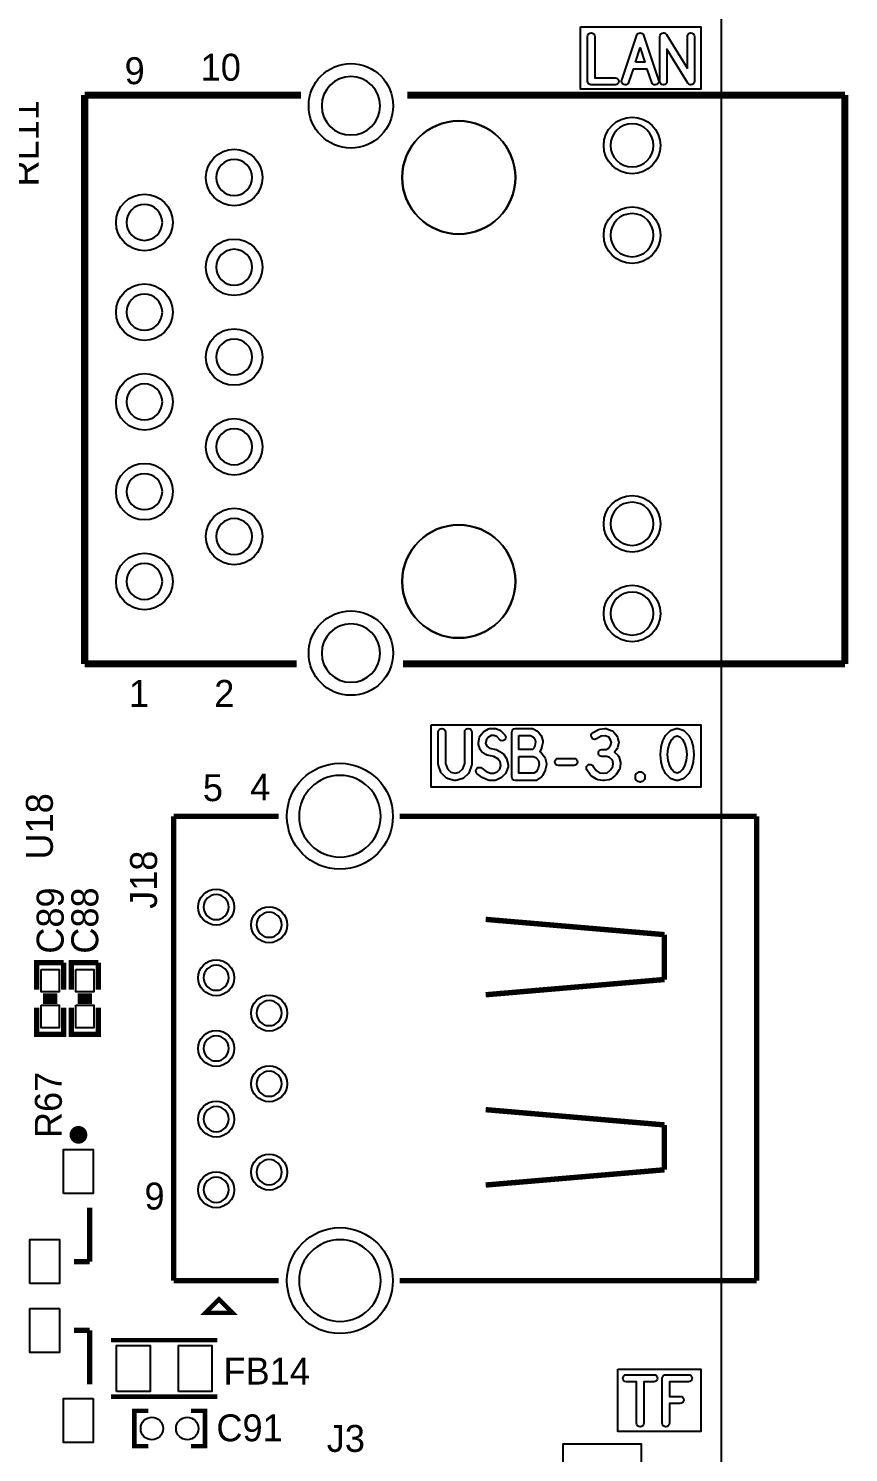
# Model space of a CAD drawing. Extents: x 0 to 260, y 0 to 180.
# Drawn here: x 234.41 to 257.6, y 67.88 to 108.18 of the extents above; entities that cross this region are included whole.
import ezdxf

# ---------------------------------------------------------------- set-up
doc = ezdxf.new("R2010")
doc.units = 0
for name, color, linetype in [('BG_DRILLHOLE', 193, 'CONTINUOUS'), ('BG_OUTLINE', 253, 'CONTINUOUS'), ('BG_SILKSCREEN_TOP', 6, 'CONTINUOUS'), ('PG_SILKSCREEN_TOP', 254, 'CONTINUOUS'), ('PIN_TOP', 96, 'CONTINUOUS'), ('RD_SILKSCREEN_TOP', 85, 'CONTINUOUS')]:
    doc.layers.add(name, color=color, linetype=linetype)

msp = doc.modelspace()

# ---------------------------------------------------------------- linework, layer by layer
at = {"layer": 'BG_DRILLHOLE'}
for points in [[(244.355366, 105.987088, 1), (242.704366, 105.987088, 1)], [(248.180606, 103.957628, 1), (244.980206, 103.957628, 1)], [(252.089666, 104.866948, 1), (250.870466, 104.866948, 1)], [(240.738406, 103.957628, 1), (239.722406, 103.957628, 1)], [(238.198406, 102.687628, 1), (237.182406, 102.687628, 1)], [(252.089666, 102.326948, 1), (250.870466, 102.326948, 1)], [(240.738406, 101.417628, 1), (239.722406, 101.417628, 1)], [(238.198406, 100.147628, 1), (237.182406, 100.147628, 1)], [(240.738406, 98.877628, 1), (239.722406, 98.877628, 1)], [(238.198406, 97.607628, 1), (237.182406, 97.607628, 1)], [(240.738406, 96.337628, 1), (239.722406, 96.337628, 1)], [(238.198406, 95.067628, 1), (237.182406, 95.067628, 1)], [(252.089666, 94.158308, 1), (250.870466, 94.158308, 1)], [(240.738406, 93.797628, 1), (239.722406, 93.797628, 1)], [(248.180606, 92.527628, 1), (244.980206, 92.527628, 1)], [(238.198406, 92.527628, 1), (237.182406, 92.527628, 1)], [(252.089666, 91.618308, 1), (250.870466, 91.618308, 1)], [(244.355366, 90.498168, 1), (242.704366, 90.498168, 1)], [(244.375686, 85.88121, 1), (242.064286, 85.88121, 1)], [(240.075466, 83.311238, 1), (239.364266, 83.311238, 1)], [(241.57559, 82.811112, 1), (240.86439, 82.811112, 1)], [(240.075466, 81.311242, 1), (239.364266, 81.311242, 1)], [(241.57559, 80.311244, 1), (240.86439, 80.311244, 1)], [(240.075466, 79.311246, 1), (239.364266, 79.311246, 1)], [(241.57559, 78.311248, 1), (240.86439, 78.311248, 1)], [(240.075466, 77.31125, 1), (239.364266, 77.31125, 1)], [(241.57559, 75.811126, 1), (240.86439, 75.811126, 1)], [(240.075466, 75.311254, 1), (239.364266, 75.311254, 1)], [(244.375686, 72.741282, 1), (242.064286, 72.741282, 1)]]:
    msp.add_lwpolyline(points, format="xyb", close=True, dxfattribs=at)
at = {"layer": 'BG_OUTLINE'}
msp.add_lwpolyline([(0, 180.34), (254, 180.34), (254, 0), (0, 0)], close=True, dxfattribs=at)
at = {"layer": 'BG_SILKSCREEN_TOP'}
for points in [[(250.01982, 108.219494), (253.42342, 108.219494), (253.42342, 106.45648), (250.01982, 106.45648)], [(251.574554, 107.2261), (251.70892, 107.62869), (251.843286, 107.2261)], [(245.7958, 88.46439), (253.42342, 88.46439), (253.42342, 86.701376), (245.7958, 86.701376)], [(248.281698, 88.1634), (248.611644, 88.1634), (248.689368, 88.121744), (248.73077, 88.070182), (248.752614, 87.98814), (248.72696, 87.875364), (248.689368, 87.797132), (248.66473, 87.774018), (248.281698, 87.774018)], [(252.675136, 88.133428), (252.7554, 88.158574), (252.835664, 88.133428), (252.909324, 88.05672), (252.965712, 87.951056), (253.01067, 87.801196), (253.02591, 87.63), (253.01067, 87.458804), (252.965712, 87.308944), (252.909324, 87.20328), (252.835664, 87.126572), (252.7554, 87.101426), (252.675136, 87.126572), (252.601476, 87.20328), (252.545088, 87.308944), (252.50013, 87.458804), (252.48489, 87.63), (252.50013, 87.801196), (252.545088, 87.951056), (252.601476, 88.05672)], [(248.281698, 87.570818), (248.687336, 87.570818), (248.762266, 87.544148), (248.8311, 87.457788), (248.854722, 87.354918), (248.829068, 87.242396), (248.778776, 87.148416), (248.706386, 87.0966), (248.281698, 87.0966)], [(251.07392, 70.23481), (253.42342, 70.23481), (253.42342, 68.471796), (251.07392, 68.471796)]]:
    msp.add_lwpolyline(points, close=True, dxfattribs=at)
for points in [[(250.222258, 106.68), (250.222258, 107.95, -1), (250.425458, 107.95), (250.425458, 106.7816), (251.001022, 106.7816, -1), (251.001022, 106.5784), (250.323858, 106.5784, -0.414214)], [(251.189236, 106.712258), (251.612654, 107.982258, -0.322662), (251.70892, 108.0516, -0.322662), (251.805186, 107.982258), (252.228604, 106.712258, -0.08101), (252.233938, 106.68, -0.414214), (252.132338, 106.5784, -0.322662), (252.036072, 106.647742), (251.91085, 107.0229), (251.50699, 107.0229), (251.381768, 106.647742, -0.322662), (251.285502, 106.5784, -0.414214), (251.183902, 106.68, -0.08101)], [(253.043182, 107.040172), (253.043182, 107.95, -1), (253.246382, 107.95), (253.246382, 106.68, -0.414214), (253.144782, 106.5784, -0.260983), (253.058168, 106.626914), (252.467618, 107.589828), (252.467618, 106.68, -1), (252.264418, 106.68), (252.264418, 107.95, -0.414214), (252.366018, 108.0516, -0.260983), (252.452632, 108.003086)], [(246.747538, 87.372444), (246.747538, 88.265, -1), (246.950738, 88.265), (246.950738, 87.354918, -0.085586), (246.944896, 87.320882), (246.877078, 87.130382, -0.119511), (246.850916, 87.09025), (246.715534, 86.96325, -0.127867), (246.670576, 86.938866), (246.501158, 86.896448, -0.061321), (246.47652, 86.8934, -0.061321), (246.451882, 86.896448), (246.282464, 86.938866, -0.127867), (246.237506, 86.96325), (246.102124, 87.09025, -0.119511), (246.075962, 87.130382), (246.008144, 87.320882, -0.085586), (246.002302, 87.354918), (246.002302, 88.265, -1), (246.205502, 88.265), (246.205502, 87.372444), (246.259096, 87.221568), (246.357394, 87.12962), (246.47652, 87.099648), (246.595646, 87.12962), (246.693944, 87.221568)], [(247.424194, 88.354662, -0.123516), (247.4722, 88.3666), (247.590818, 88.3666, -0.086179), (247.625108, 88.360758), (247.743472, 88.31834, -0.115766), (247.782334, 88.29294), (247.883934, 88.187276, -0.193858), (247.912382, 88.116918, -0.414214), (247.810782, 88.015318, -0.204602), (247.73763, 88.04656), (247.65254, 88.134952), (247.573038, 88.1634), (247.4976, 88.1634), (247.419876, 88.121744), (247.36298, 88.05037), (247.340628, 87.953088), (247.371616, 87.863172), (247.446038, 87.809578), (247.628156, 87.771986, -0.076593), (247.657112, 87.761064), (247.809512, 87.676228, -0.118872), (247.844564, 87.64397), (247.9294, 87.51697, -0.091171), (247.943878, 87.483188), (247.97766, 87.335106, -0.056004), (247.9802, 87.3125, -0.083001), (247.974612, 87.27948), (247.923812, 87.131398, -0.108666), (247.901206, 87.09406), (247.799606, 86.988142, -0.092157), (247.76938, 86.966552), (247.633998, 86.903052, -0.110402), (247.590818, 86.8934), (247.455182, 86.8934, -0.099165), (247.416066, 86.901274), (247.263666, 86.964774, -0.066999), (247.240298, 86.97849), (247.104916, 87.084408, -0.23136), (247.0658, 87.164418, -0.414214), (247.1674, 87.266018, -0.16729), (247.229884, 87.244428), (247.354598, 87.146892), (247.475502, 87.0966), (247.568212, 87.0966), (247.666002, 87.142574), (247.7389, 87.21852), (247.77319, 87.318088), (247.749822, 87.419688), (247.689116, 87.51062), (247.571768, 87.576152), (247.383808, 87.615014, -0.104948), (247.3452, 87.632032), (247.226836, 87.716868, -0.155602), (247.190006, 87.766398), (247.139206, 87.91448, -0.083001), (247.133618, 87.9475, -0.056004), (247.136158, 87.970106), (247.16994, 88.118188, -0.112905), (247.189498, 88.159082), (247.27408, 88.265, -0.101707), (247.305576, 88.291162)], [(248.078498, 88.265, -0.414214), (248.180098, 88.3666), (248.637298, 88.3666, -0.123816), (248.685304, 88.354408), (248.803668, 88.290908, -0.100943), (248.83491, 88.265), (248.902728, 88.180418, -0.104227), (248.921778, 88.14308), (248.95556, 88.01608, -0.065123), (248.958862, 87.989918, -0.056004), (248.956322, 87.967312), (248.92254, 87.818976, -0.055697), (248.915174, 87.79764), (248.876312, 87.716868, -0.08744), (248.902728, 87.6935), (249.004328, 87.5665, -0.113262), (249.02414, 87.525606), (249.057922, 87.377524, -0.056004), (249.060462, 87.354918, -0.056004), (249.057922, 87.332312), (249.02414, 87.183976, -0.066348), (249.014742, 87.15883), (248.946924, 87.03183, -0.115358), (248.916444, 86.997032), (248.79808, 86.91245, -0.156978), (248.738898, 86.8934), (248.180098, 86.8934, -0.414214), (248.078498, 86.995)], [(250.563888, 88.344502), (250.716288, 88.365584, -0.034516), (250.730258, 88.3666, -0.099165), (250.769374, 88.358726), (250.921774, 88.295226, -0.126029), (250.96216, 88.265), (251.046742, 88.159082, -0.103878), (251.065538, 88.121744), (251.09932, 87.994744, -0.065123), (251.102622, 87.968582, -0.065123), (251.09932, 87.94242), (251.065538, 87.81542, -0.104227), (251.046488, 87.778082), (250.979686, 87.694516), (251.085604, 87.599774, -0.155632), (251.1171, 87.546688), (251.150882, 87.398606, -0.056004), (251.153422, 87.376, -0.032574), (251.15266, 87.362792), (251.135896, 87.235792, -0.114973), (251.11964, 87.192612), (251.034804, 87.065612, -0.080116), (251.012706, 87.04199), (250.877324, 86.936072, -0.127489), (250.830588, 86.915752), (250.695206, 86.89467, -0.038943), (250.679458, 86.8934, -0.034516), (250.665488, 86.894416), (250.513088, 86.915498, -0.105588), (250.47321, 86.929976), (250.337574, 87.014812, -0.103217), (250.307602, 87.043514), (250.206002, 87.191596, -0.151321), (250.188222, 87.249, -0.414214), (250.289822, 87.3506, -0.247488), (250.373642, 87.306404), (250.463304, 87.175848), (250.562618, 87.113872), (250.678696, 87.097616), (250.773184, 87.112348), (250.874784, 87.192104), (250.937522, 87.28583), (250.948698, 87.371174), (250.926092, 87.46998), (250.84659, 87.5411), (250.763278, 87.570818), (250.628658, 87.570818, -1), (250.628658, 87.774018), (250.751848, 87.774018), (250.814078, 87.81288), (250.87453, 87.888318), (250.895866, 87.968582), (250.87453, 88.048846), (250.819412, 88.11768), (250.716796, 88.160606), (250.610624, 88.145874), (250.474988, 88.070436, -0.128076), (250.425458, 88.057482, -0.414214), (250.323858, 88.159082, -0.271972), (250.375928, 88.247728), (250.528328, 88.332564, -0.093132)], [(252.589538, 88.31961), (252.72492, 88.362028, -0.076242), (252.7554, 88.3666, -0.076242), (252.78588, 88.362028), (252.921262, 88.31961, -0.125782), (252.963934, 88.29294), (253.065534, 88.187276, -0.069238), (253.082044, 88.16467), (253.149862, 88.03767, -0.049455), (253.157482, 88.019128), (253.208282, 87.84971, -0.050405), (253.212092, 87.829644), (253.22911, 87.639144, -0.022558), (253.229618, 87.63, -0.022558), (253.22911, 87.620856), (253.212092, 87.430356, -0.050405), (253.208282, 87.41029), (253.157482, 87.240872, -0.049455), (253.149862, 87.22233), (253.082044, 87.09533, -0.069238), (253.065534, 87.072724), (252.963934, 86.96706, -0.125782), (252.921262, 86.94039), (252.78588, 86.897972, -0.076242), (252.7554, 86.8934, -0.076242), (252.72492, 86.897972), (252.589538, 86.94039, -0.125782), (252.546866, 86.96706), (252.445266, 87.072724, -0.069238), (252.428756, 87.09533), (252.360938, 87.22233, -0.049455), (252.353318, 87.240872), (252.302518, 87.41029, -0.050405), (252.298708, 87.430356), (252.28169, 87.620856, -0.022558), (252.281182, 87.63, -0.022558), (252.28169, 87.639144), (252.298708, 87.829644, -0.050405), (252.302518, 87.84971), (252.353318, 88.019128, -0.049455), (252.360938, 88.03767), (252.428756, 88.16467, -0.069238), (252.445266, 88.187276), (252.546866, 88.29294, -0.125782)], [(249.395742, 87.316818, -1), (249.395742, 87.520018), (249.836178, 87.520018, -1), (249.836178, 87.316818)], [(251.620782, 87.101934), (251.654564, 87.12327, -0.141941), (251.70892, 87.139018, -0.141941), (251.763276, 87.12327), (251.797058, 87.101934, -0.256978), (251.844302, 87.016082), (251.844302, 86.973918, -0.256978), (251.797058, 86.888066), (251.763276, 86.86673, -0.141941), (251.70892, 86.850982, -0.141941), (251.654564, 86.86673), (251.620782, 86.888066, -0.256978), (251.573538, 86.973918), (251.573538, 87.016082, -0.256978)], [(251.319538, 69.8754, -1), (251.319538, 70.0786), (252.098302, 70.0786, -1), (252.098302, 69.8754), (251.81052, 69.8754), (251.81052, 68.707, -1), (251.60732, 68.707), (251.60732, 69.8754)], [(252.331982, 69.977, -0.414214), (252.433582, 70.0786), (253.077218, 70.0786, -1), (253.077218, 69.8754), (252.535182, 69.8754), (252.535182, 69.464682), (252.839982, 69.464682, -1), (252.839982, 69.261482), (252.535182, 69.261482), (252.535182, 68.707, -1), (252.331982, 68.707)]]:
    msp.add_lwpolyline(points, format="xyb", close=True, dxfattribs=at)
at = {"layer": 'BG_SILKSCREEN_TOP', "const_width": 0.127}
msp.add_lwpolyline([(239.8014, 72.2122), (239.4204, 71.8312), (240.1824, 71.8312), (239.8014, 72.2122)], dxfattribs=at)
at = {"layer": 'PG_SILKSCREEN_TOP'}
for points, const_width in [([(236.001306, 106.291888), (242.120166, 106.291888)], 0.20066), ([(236.001306, 90.193368), (236.001306, 106.291888)], 0.20066), ([(245.124986, 106.291888), (257.499866, 106.291888)], 0.20066), ([(257.499866, 106.291888), (257.499866, 90.193368)], 0.20066), ([(242.000786, 90.193368), (236.001306, 90.193368)], 0.20066), ([(257.499866, 90.193368), (245.005606, 90.193368)], 0.20066), ([(238.51997, 72.741282), (238.51997, 85.88121)], 0.1524), ([(238.51997, 85.88121), (241.484404, 85.88121)], 0.1524), ([(244.913404, 85.88121), (254.999998, 85.88121)], 0.1524), ([(254.999998, 85.88121), (254.999998, 72.741282)], 0.1524), ([(252.39599, 82.531712), (247.34139, 82.963512)], 0.1524), ([(252.39599, 81.261712), (252.39599, 82.531712)], 0.1524), ([(234.6452, 80.976216), (234.6452, 81.738216), (235.4072, 81.738216)], 0.1524), ([(235.4072, 81.738216), (235.4072, 80.976216)], 0.1524), ([(235.62437, 80.976216), (235.62437, 81.738216), (236.38637, 81.738216)], 0.1524), ([(236.38637, 81.738216), (236.38637, 80.976216)], 0.1524), ([(247.34139, 80.829912), (252.39599, 81.261712)], 0.1524), ([(235.2294, 80.798416), (234.823, 80.798416)], 0.1524), ([(235.2294, 80.646016), (234.823, 80.646016)], 0.1524), ([(236.20857, 80.798416), (235.80217, 80.798416)], 0.1524), ([(236.20857, 80.646016), (235.80217, 80.646016)], 0.1524), ([(235.4072, 80.468216), (235.4072, 79.706216), (234.6452, 79.706216), (234.6452, 80.468216)], 0.1524), ([(236.38637, 80.468216), (236.38637, 79.706216), (235.62437, 79.706216), (235.62437, 80.468216)], 0.1524), ([(252.39599, 77.146912), (247.34139, 77.578712)], 0.1524), ([(252.39599, 75.876912), (252.39599, 77.146912)], 0.1524), ([(247.34139, 75.445112), (252.39599, 75.876912)], 0.1524), ([(236.145832, 74.802238), (236.145832, 73.278238)], 0.1524), ([(236.145832, 73.278238), (235.696252, 73.278238)], 0.1524), ([(241.484404, 72.741282), (238.51997, 72.741282)], 0.1524), ([(254.999998, 72.741282), (244.913404, 72.741282)], 0.1524), ([(236.145832, 71.331582), (235.696252, 71.331582)], 0.1524), ([(236.145832, 69.807582), (236.145832, 71.331582)], 0.1524), ([(239.75314, 71.0565), (236.75086, 71.0565)], 0.127), ([(236.75086, 69.4563), (239.75314, 69.4563)], 0.127), ([(237.804452, 68.054474), (237.404402, 68.054474), (237.404402, 69.054726), (237.804452, 69.054726)], 0.127), ([(239.004348, 68.054474), (239.404398, 68.054474), (239.404398, 69.054726), (239.004348, 69.054726)], 0.127)]:
    msp.add_lwpolyline(points, dxfattribs=dict(at, const_width=const_width))
at = {"layer": 'PG_SILKSCREEN_TOP', "const_width": 0.254}
msp.add_lwpolyline([(235.950252, 76.865734, 1), (235.70184, 76.865734, 1), (235.950252, 76.865734)], format="xyb", dxfattribs=at)
at = {"layer": 'PIN_TOP'}
for points in [[(234.7722, 81.547716), (235.2802, 81.547716), (235.2802, 80.912716), (234.7722, 80.912716)], [(235.75137, 81.547716), (236.25937, 81.547716), (236.25937, 80.912716), (235.75137, 80.912716)], [(234.7722, 80.531716), (235.2802, 80.531716), (235.2802, 79.896716), (234.7722, 79.896716)], [(235.75137, 80.531716), (236.25937, 80.531716), (236.25937, 79.896716), (235.75137, 79.896716)], [(235.401612, 75.206098), (235.401612, 76.450698), (236.239812, 76.450698), (236.239812, 75.206098)], [(234.451652, 72.655938), (234.451652, 73.900538), (235.289852, 73.900538), (235.289852, 72.655938)], [(235.289852, 71.953882), (235.289852, 70.709282), (234.451652, 70.709282), (234.451652, 71.953882)], [(236.90326, 69.60616), (236.90326, 70.90664), (237.85322, 70.90664), (237.85322, 69.60616)], [(238.65078, 69.60616), (238.65078, 70.90664), (239.60074, 70.90664), (239.60074, 69.60616)], [(236.239812, 69.403722), (236.239812, 68.159122), (235.401612, 68.159122), (235.401612, 69.403722)], [(251.737876, 66.929508), (249.528076, 66.929508), (249.528076, 68.123308), (251.737876, 68.123308)]]:
    msp.add_lwpolyline(points, close=True, dxfattribs=at)
for centre, radius in [((243.529866, 105.987088), 1.1938), ((251.480066, 104.866948), 0.8001), ((246.580406, 103.957628), 1.6002), ((240.230406, 103.957628), 0.8001), ((237.690406, 102.687628), 0.8001), ((251.480066, 102.326948), 0.8001), ((240.230406, 101.417628), 0.8001), ((237.690406, 100.147628), 0.8001), ((240.230406, 98.877628), 0.8001), ((237.690406, 97.607628), 0.8001), ((240.230406, 96.337628), 0.8001), ((237.690406, 95.067628), 0.8001), ((251.480066, 94.158308), 0.8001), ((240.230406, 93.797628), 0.8001), ((246.580406, 92.527628), 1.6002), ((237.690406, 92.527628), 0.8001), ((251.480066, 91.618308), 0.8001), ((243.529866, 90.498168), 1.1938), ((243.219986, 85.88121), 1.4986), ((239.719866, 83.311238), 0.508), ((241.21999, 82.811112), 0.508), ((239.719866, 81.311242), 0.508), ((241.21999, 80.311244), 0.508), ((239.719866, 79.311246), 0.508), ((241.21999, 78.311248), 0.508), ((239.719866, 77.31125), 0.508), ((241.21999, 75.811126), 0.508), ((239.719866, 75.311254), 0.508), ((243.219986, 72.741282), 1.4986), ((237.904274, 68.5546), 0.3175), ((238.904526, 68.5546), 0.3175)]:
    msp.add_circle(centre, radius, dxfattribs=at)

# ---------------------------------------------------------------- texts
at = {"layer": 'PG_SILKSCREEN_TOP', "width": 1.003333}
for s, p in [('9', (237.131606, 106.599228)), ('10', (239.282224, 106.698288)), ('1', (237.252764, 88.976708)), ('2', (239.665764, 88.976708)), ('5', (239.3442, 86.3092)), ('4', (240.682018, 86.327996)), ('9', (237.6932, 74.7522))]:
    msp.add_text(s, height=0.762, dxfattribs=at).set_placement(p)
at = {"layer": 'RD_SILKSCREEN_TOP', "width": 1.003333}
for s, p in [('RL11', (234.705398, 103.704136)), ('U18', (235.1024, 84.657946)), ('J18', (238.0488, 83.260946)), ('C89', (235.4072, 81.991962)), ('C88', (236.38637, 81.991962)), ('R67', (235.3564, 76.774548))]:
    msp.add_text(s, height=0.762, rotation=90, dxfattribs=at).set_placement(p)
for s, p in [('FB14', (239.928146, 69.7992)), ('C91', (239.726978, 68.192396)), ('J3', (242.847876, 67.893184))]:
    msp.add_text(s, height=0.762, dxfattribs=at).set_placement(p)

doc.saveas('drawing.dxf')
